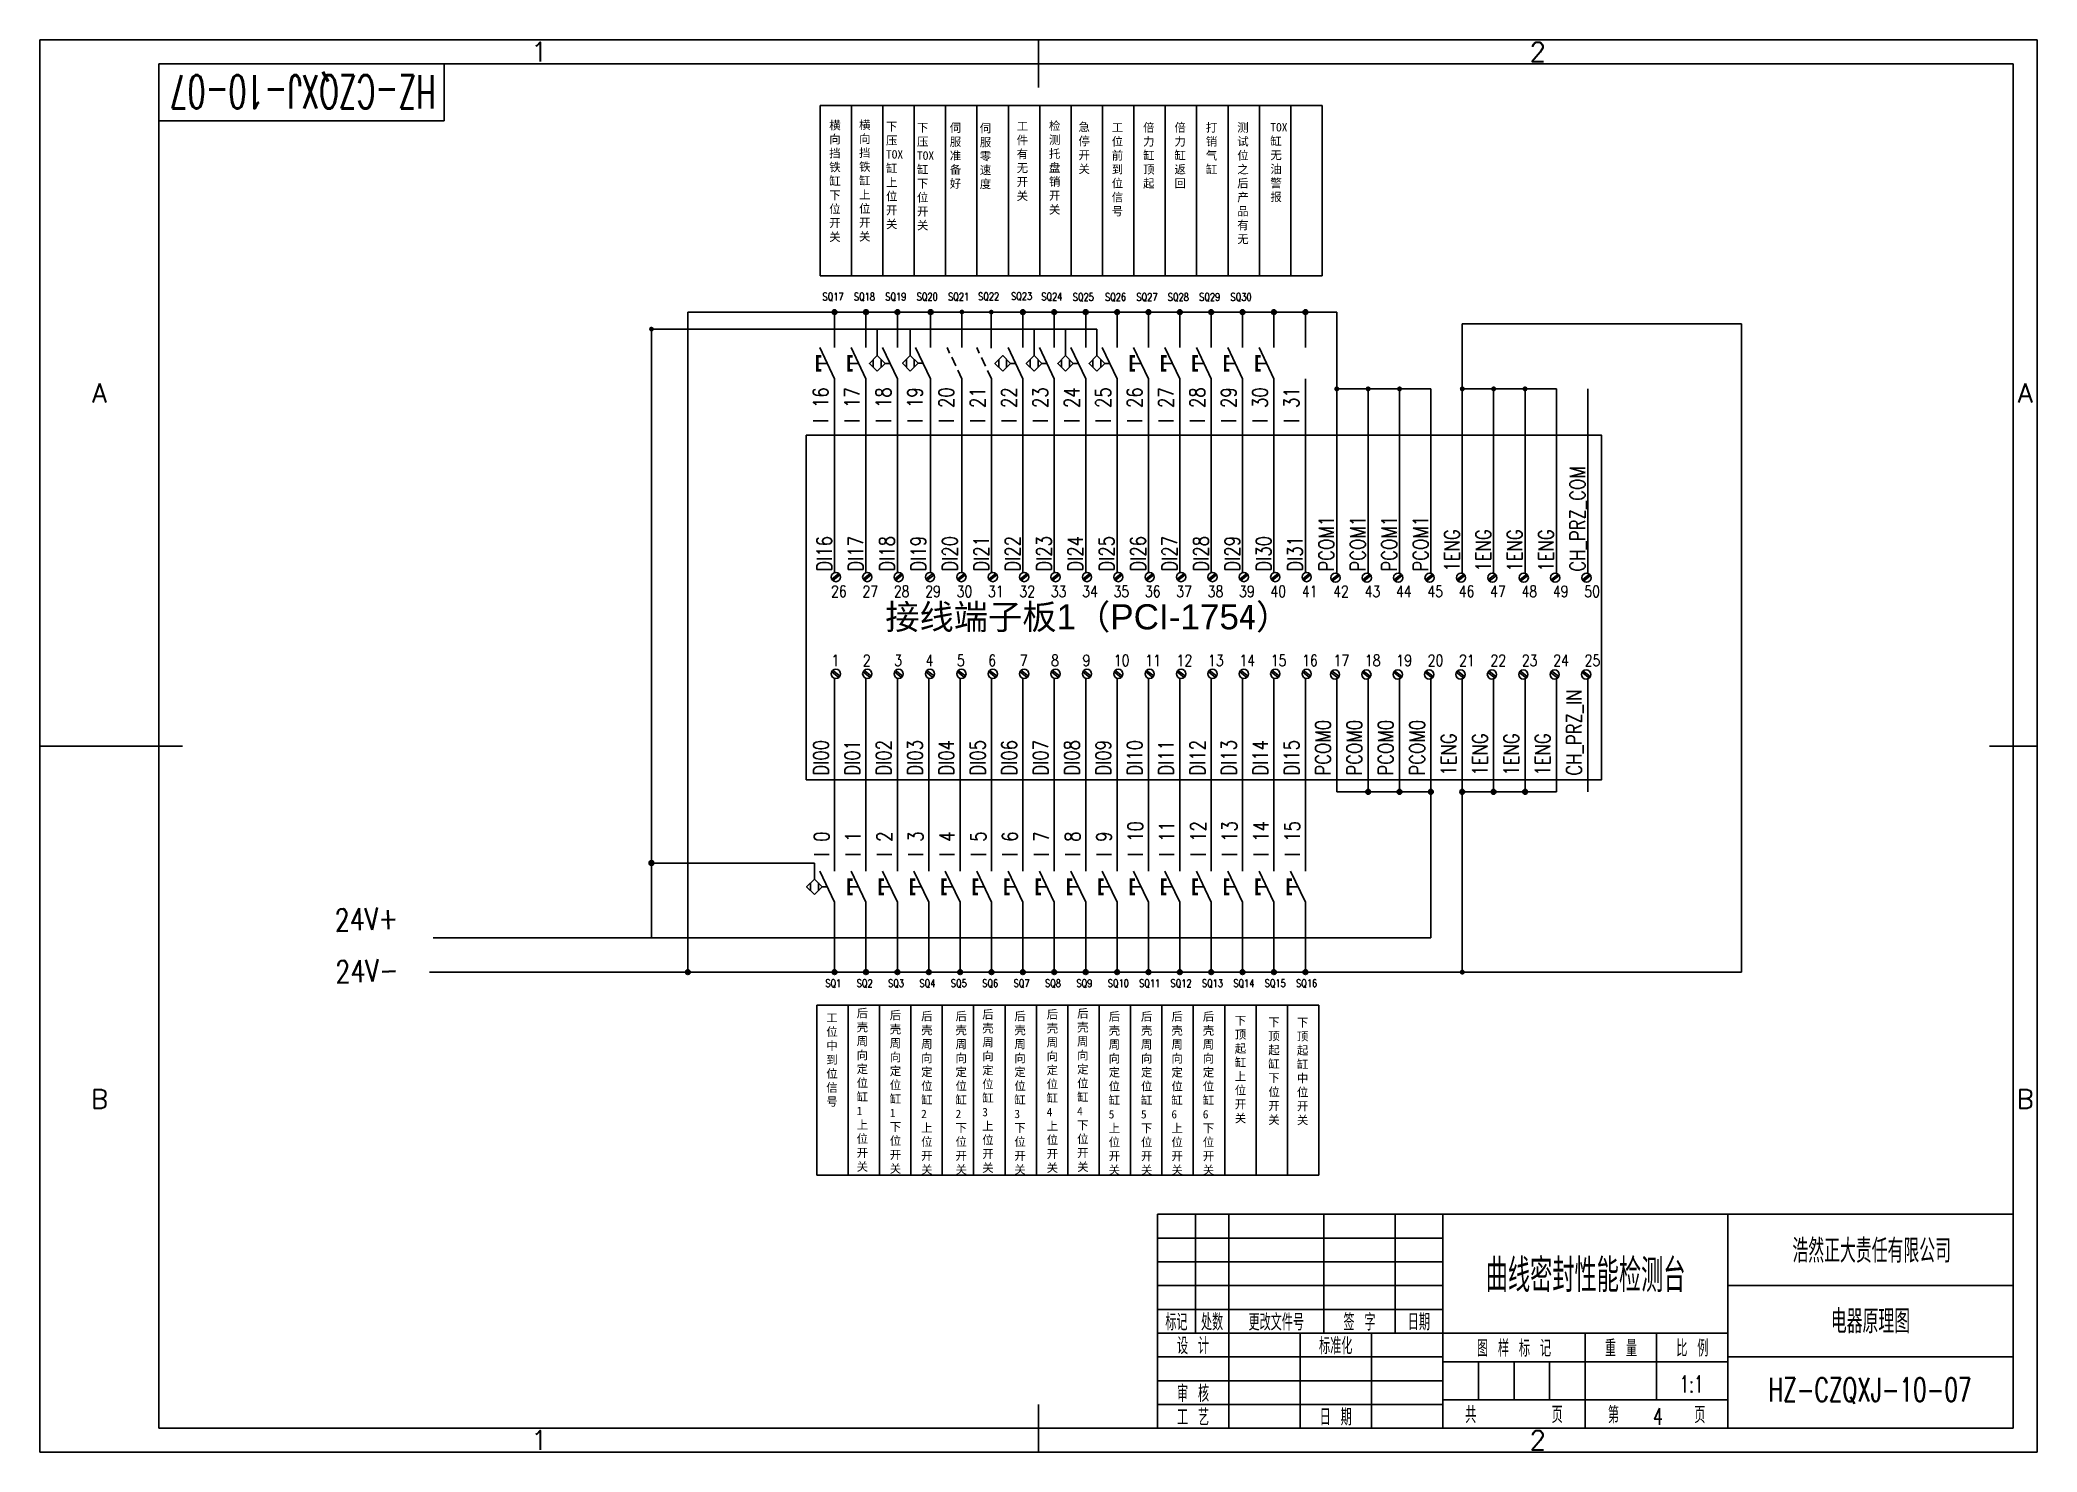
# Model space of a CAD drawing. Header units: millimetres. Extents: x -25 to 395, y -5 to 292.
import ezdxf
from ezdxf.enums import TextEntityAlignment as Align

# ---------------------------------------------------------------- set-up
doc = ezdxf.new("R2010")
doc.units = ezdxf.units.MM
doc.header["$LTSCALE"] = 10
doc.linetypes.add('DASHED', pattern=[0.75, 0.5, -0.25])
for name, color, linetype in [('1', 7, 'Continuous'), ('1轮廓实线层', 7, 'Continuous'), ('2细线层', 7, 'Continuous'), ('4虚线层', 7, 'DASHED'), ('5剖面线层', 7, 'Continuous'), ('6文字层', 7, 'Continuous'), ('图框层', 7, 'Continuous')]:
    doc.layers.add(name, color=color, linetype=linetype)
doc.styles.add('PC_TEXTSTYLE', font='txt.shx', dxfattribs={"width": 0.8, "bigfont": 'hzfs.shx'})

# ---------------------------------------------------------------- blocks, each defined once
blk = doc.blocks.new('PC_TITLE_BLOCK')
at = {"layer": '1轮廓实线层'}
for p, q in [((0, 45), (-180, 45)), ((-180, 0), (-180, 45)), ((-172, 20), (-172, 45)), ((-165, 20), (-165, 45)), ((-145, 20), (-145, 45)), ((-130, 20), (-130, 45)), ((-120, 0), (-120, 45)), ((-60, 30), (0, 30)), ((-180, 20), (-60, 20)), ((-165, 0), (-165, 20)), ((-150, 0), (-150, 20)), ((-135, 0), (-135, 20)), ((-60, 15), (0, 15)), ((-180, 0), (0, 0))]:
    blk.add_line(p, q, dxfattribs=at)
at = {"layer": '1轮廓实线层', "color": 7}
for p, q in [((-60, 0), (-60, 45)), ((-180, 25), (-120, 25))]:
    blk.add_line(p, q, dxfattribs=at)
at = {"layer": '2细线层'}
for p, q in [((-180, 40), (-120, 40)), ((-180, 35), (-120, 35)), ((-180, 30), (-120, 30)), ((-90, 0), (-90, 20)), ((-75, 6), (-75, 20)), ((-180, 15), (-120, 15)), ((-120, 14), (-60, 14)), ((-112.5, 6), (-112.5, 14)), ((-105, 6), (-105, 14)), ((-97.5, 6), (-97.5, 14)), ((-180, 10), (-120, 10)), ((-180, 5), (-120, 5)), ((-120, 6), (-60, 6))]:
    blk.add_line(p, q, dxfattribs=at)
at = {"layer": '图框层'}
blk.add_line((0, 0), (0, 45), dxfattribs=at)
at = {"layer": '6文字层', "style": 'PC_TEXTSTYLE', "width": 0.667}
for s, p in [('标记', (-176, 22.5)), ('处数', (-168.5, 22.5)), (' 更改文件号 ', (-155, 22.5)), (' 签 字 ', (-137.5, 22.5)), (' 日期 ', (-125, 22.5)), (' 设 计 ', (-172.5, 17.51)), (' 标准化 ', (-142.5, 17.51)), (' 图 样 标 记 ', (-105, 17)), (' 重 量 ', (-82.5, 17)), (' 比 例 ', (-67.5, 17)), (' 审 核 ', (-172.5, 7.5)), (' 工 艺 ', (-172.5, 2.5)), (' 日 期 ', (-142.5, 2.5)), ('共       页', (-105, 3)), ('第       页', (-75, 3))]:
    blk.add_text(s, height=3.5, dxfattribs=at).set_placement(p, align=Align.MIDDLE)
at = {"layer": '6文字层', "style": 'PC_TEXTSTYLE', "flags": 8}
for tag, height, width, p, p2 in [('企业名称', 5, 2.215212, (-54.29, 34.82), (-5.27, 34.82)), ('产品名称或材料标记', 7, 0.675771, (-113.46, 28.64), (-66.42, 28.64)), ('图样名称', 5, 2.237588, (-54.79, 19.98), (-5.27, 19.98)), ('标准化', 3.5, 1.137204, (-133.83, 15.37), (-120.75, 15.37)), ('审核', 3.5, 1.738738, (-163.99, 5.37), (-150.63, 5.37)), ('重量', 3.5, 1.550325, (-88.46, 7.54), (-76.55, 7.54)), ('比例', 3.5, 1.526185, (-73.35, 7.54), (-61.93, 7.54)), ('图样代号', 5, 2.240461, (-54.79, 5.63), (-5.52, 5.63)), ('工艺', 3.5, 1.786989, (-164.21, 0.37), (-150.89, 0.37)), ('共几页', 3.5, 0.619588, (-108.07, 0.63), (-101.05, 0.63)), ('日期', 3.5, 1.717904, (-133.83, 0.37), (-120.75, 0.37))]:
    blk.add_attdef(tag, text='', height=height, dxfattribs=dict(at, width=width)).set_placement(p, p2, align=Align.FIT)
at = {"layer": '6文字层', "style": 'PC_TEXTSTYLE', "width": 3.962018, "flags": 8}
blk.add_attdef('设计', text='', height=3.5, rotation=358.4644, dxfattribs=at).set_placement((-164.23, 15.37), (-150.37, 15), align=Align.FIT)
at = {"layer": '6文字层', "color": 3, "style": 'PC_TEXTSTYLE', "width": 0.628057, "flags": 8}
blk.add_attdef('第几页', text='', height=3.5, dxfattribs=at).set_placement((-78.29, 0.75), (-71.16, 0.75), align=Align.FIT)
at = {"layer": '6文字层', "ltscale": 10, "style": 'PC_TEXTSTYLE', "flags": 1}
blk.add_attdef('图纸张数', (-58.68, -0.49), '', height=2.5, dxfattribs=at)
blk = doc.blocks.new('PC_TYDH_BLOCK')
at = {"layer": '2细线层', "linetype": 'Continuous'}
for p in [(60, 0), (0, -12)]:
    blk.add_line(p, (60, -12), dxfattribs=at)
at = {"layer": '6文字层', "style": 'PC_TEXTSTYLE', "width": 1.815486}
blk.add_attdef('图样代号', text='', height=7, rotation=180, dxfattribs=at).set_placement((58.24, -2.4), (2.35, -2.4), align=Align.FIT)

msp = doc.modelspace()

# ---------------------------------------------------------------- hatches: boundary and pattern name
at = {"layer": '5剖面线层'}
for color, points in [(7, [(142.62, 234.76, 1), (141.62, 234.76, 1)]), (7, [(149.22, 234.76, 1), (148.22, 234.76, 1)]), (7, [(155.82, 234.76, 1), (154.82, 234.76, 1)]), (7, [(162.82, 234.76, 1), (161.82, 234.76, 1)]), (7, [(169.39, 234.79, 1), (168.39, 234.79, 1)]), (7, [(175.57, 234.76, 1), (174.57, 234.76, 1)]), (7, [(181.22, 234.76, 1), (182.22, 234.76, 1)]), (7, [(187.82, 234.76, 1), (188.82, 234.76, 1)]), (7, [(194.42, 234.76, 1), (195.42, 234.76, 1)]), (7, [(201.02, 234.76, 1), (202.02, 234.76, 1)]), (7, [(207.62, 234.76, 1), (208.62, 234.76, 1)]), (7, [(214.22, 234.76, 1), (215.22, 234.76, 1)]), (7, [(220.82, 234.76, 1), (221.82, 234.76, 1)]), (7, [(227.42, 234.76, 1), (228.42, 234.76, 1)]), (7, [(234.02, 234.76, 1), (235.02, 234.76, 1)]), (7, [(240.62, 234.76, 1), (241.62, 234.76, 1)]), (7, [(103.1, 231.19, 1), (104.1, 231.19, 1)]), (256, [(247.2, 218.61, 1), (248.25, 218.61, 1)]), (256, [(253.8, 218.61, 1), (254.85, 218.61, 1)]), (256, [(260.4, 218.61, 1), (261.45, 218.61, 1)]), (256, [(273.6, 218.61, 1), (274.65, 218.61, 1)]), (256, [(280.2, 218.61, 1), (281.25, 218.61, 1)]), (256, [(286.8, 218.61, 1), (287.85, 218.61, 1)]), (7, [(254.82, 133.86, 1), (253.82, 133.86, 1)]), (7, [(261.42, 133.86, 1), (260.42, 133.86, 1)]), (7, [(268.02, 133.86, 1), (267.02, 133.86, 1)]), (7, [(274.62, 133.86, 1), (273.62, 133.86, 1)]), (7, [(281.22, 133.86, 1), (280.22, 133.86, 1)]), (7, [(287.82, 133.86, 1), (286.82, 133.86, 1)]), (7, [(103.1, 118.89, 1), (104.1, 118.89, 1)]), (7, [(111.77, 95.94, 1), (110.77, 95.94, 1)]), (7, [(142.62, 95.94, 1), (141.62, 95.94, 1)]), (7, [(149.22, 95.94, 1), (148.22, 95.94, 1)]), (7, [(155.82, 95.94, 1), (154.82, 95.94, 1)]), (7, [(162.42, 95.94, 1), (161.42, 95.94, 1)]), (7, [(169.02, 95.94, 1), (168.02, 95.94, 1)]), (7, [(175.62, 95.94, 1), (174.62, 95.94, 1)]), (7, [(182.22, 95.94, 1), (181.22, 95.94, 1)]), (7, [(188.82, 95.94, 1), (187.82, 95.94, 1)]), (7, [(195.42, 95.94, 1), (194.42, 95.94, 1)]), (7, [(202.02, 95.94, 1), (201.02, 95.94, 1)]), (7, [(208.62, 95.94, 1), (207.62, 95.94, 1)]), (7, [(215.22, 95.94, 1), (214.22, 95.94, 1)]), (7, [(221.82, 95.94, 1), (220.82, 95.94, 1)]), (7, [(228.42, 95.94, 1), (227.42, 95.94, 1)]), (7, [(235.02, 95.94, 1), (234.02, 95.94, 1)]), (7, [(241.62, 95.94, 1), (240.62, 95.94, 1)]), (256, [(273.6, 95.94, 1), (274.65, 95.94, 1)])]:
    msp.add_hatch(color=color, dxfattribs=at).paths.add_polyline_path(points)

# ---------------------------------------------------------------- linework, layer by layer
for p, q in [((197.28, 231.19), (103.6, 231.19)), ((103.6, 103.16), (103.6, 231.19)), ((111.27, 234.76), (111.27, 95.94)), ((247.72, 234.76), (111.27, 234.76)), ((142.12, 227.3), (142.12, 234.76)), ((148.72, 227.3), (148.72, 234.76)), ((151.08, 225.6), (151.08, 231.19)), ((155.32, 227.3), (155.32, 234.76)), ((158.04, 225.63), (158.04, 231.19)), ((162.29, 227.33), (162.29, 234.79)), ((168.89, 227.33), (168.89, 234.79)), ((175.07, 227.2), (175.07, 234.76)), ((181.72, 227.3), (181.72, 234.76)), ((184.08, 225.6), (184.08, 231.19)), ((188.32, 227.3), (188.32, 234.76)), ((190.68, 225.6), (190.68, 231.19)), ((194.92, 227.3), (194.92, 234.76)), ((197.28, 225.6), (197.28, 231.19)), ((201.52, 227.3), (201.52, 234.76)), ((208.12, 227.3), (208.12, 234.76)), ((214.72, 227.3), (214.72, 234.76)), ((221.32, 227.3), (221.32, 234.76)), ((227.92, 227.3), (227.92, 234.76)), ((234.52, 227.3), (234.52, 234.76)), ((241.12, 227.3), (241.12, 234.76)), ((247.72, 234.76), (247.72, 179.96)), ((142.12, 220.7), (139, 227.29)), ((148.72, 220.7), (145.6, 227.29)), ((155.32, 220.7), (152.2, 227.29)), ((162.29, 220.73), (159.16, 227.32)), ((181.72, 220.7), (178.6, 227.29)), ((188.32, 220.7), (185.2, 227.29)), ((194.92, 220.7), (191.8, 227.29)), ((201.52, 220.7), (198.4, 227.29)), ((208.12, 220.7), (205, 227.29)), ((214.72, 220.7), (211.6, 227.29)), ((221.32, 220.7), (218.2, 227.29)), ((227.92, 220.7), (224.8, 227.29)), ((234.52, 220.7), (231.4, 227.29)), ((138.46, 223.97), (140.57, 223.97)), ((145.06, 223.97), (147.17, 223.97)), ((152.72, 223.97), (153.77, 223.97)), ((159.68, 224), (160.74, 224)), ((179.12, 223.97), (180.17, 223.97)), ((185.72, 223.97), (186.77, 223.97)), ((192.32, 223.97), (193.37, 223.97)), ((198.92, 223.97), (199.97, 223.97)), ((204.46, 223.97), (206.57, 223.97)), ((211.06, 223.97), (213.17, 223.97)), ((217.66, 223.97), (219.77, 223.97)), ((224.26, 223.97), (226.37, 223.97)), ((230.86, 223.97), (232.97, 223.97)), ((142.12, 220.7), (142.12, 179.96)), ((148.72, 220.7), (148.72, 179.96)), ((155.32, 220.7), (155.32, 179.96)), ((162.29, 220.73), (162.29, 179.99)), ((168.89, 220.73), (168.89, 179.99)), ((175.12, 220.7), (175.12, 179.96)), ((181.72, 220.7), (181.72, 179.96)), ((188.32, 220.7), (188.32, 179.96)), ((194.92, 220.7), (194.92, 179.96)), ((201.52, 220.7), (201.52, 179.96)), ((208.12, 220.7), (208.12, 179.96)), ((214.72, 220.7), (214.72, 179.96)), ((221.32, 220.7), (221.32, 179.96)), ((227.92, 220.7), (227.92, 179.96)), ((234.52, 220.7), (234.52, 179.96)), ((241.12, 220.7), (241.12, 179.96)), ((247.72, 218.61), (267.52, 218.61)), ((254.32, 218.61), (254.32, 179.96)), ((260.92, 218.61), (260.92, 179.96)), ((267.52, 218.61), (267.52, 179.96)), ((274.12, 218.61), (274.12, 179.96)), ((274.12, 218.61), (293.92, 218.61)), ((280.72, 218.61), (280.72, 179.96)), ((287.32, 218.61), (287.32, 179.96)), ((293.92, 218.61), (293.92, 179.96)), ((300.52, 218.61), (300.52, 179.96)), ((141.54, 178.59), (143.01, 179.76)), ((141.73, 178.3), (143.23, 179.47)), ((148.14, 178.59), (149.61, 179.76)), ((148.33, 178.3), (149.83, 179.47)), ((154.74, 178.59), (156.21, 179.76)), ((154.93, 178.3), (156.43, 179.47)), ((161.34, 178.59), (162.81, 179.76)), ((161.53, 178.3), (163.03, 179.47)), ((167.94, 178.59), (169.41, 179.76)), ((168.13, 178.3), (169.63, 179.47)), ((174.54, 178.59), (176.01, 179.76)), ((174.73, 178.3), (176.23, 179.47)), ((181.14, 178.59), (182.61, 179.76)), ((181.33, 178.3), (182.83, 179.47)), ((187.74, 178.59), (189.21, 179.76)), ((187.93, 178.3), (189.43, 179.47)), ((194.34, 178.59), (195.81, 179.76)), ((194.53, 178.3), (196.03, 179.47)), ((200.94, 178.59), (202.41, 179.76)), ((201.13, 178.3), (202.63, 179.47)), ((207.54, 178.59), (209.01, 179.76)), ((207.73, 178.3), (209.23, 179.47)), ((214.14, 178.59), (215.61, 179.76)), ((214.33, 178.3), (215.83, 179.47)), ((220.74, 178.59), (222.21, 179.76)), ((220.93, 178.3), (222.43, 179.47)), ((227.34, 178.59), (228.81, 179.76)), ((227.53, 178.3), (229.03, 179.47)), ((233.94, 178.59), (235.41, 179.76)), ((234.13, 178.3), (235.63, 179.47)), ((240.54, 178.59), (242.01, 179.76)), ((240.73, 178.3), (242.23, 179.47)), ((246.6, 178.46), (248.07, 179.63)), ((246.79, 178.17), (248.29, 179.34)), ((253.2, 178.46), (254.67, 179.63)), ((253.39, 178.17), (254.89, 179.34)), ((259.8, 178.46), (261.27, 179.63)), ((259.99, 178.17), (261.49, 179.34)), ((266.4, 178.46), (267.87, 179.63)), ((266.59, 178.17), (268.09, 179.34)), ((273, 178.46), (274.47, 179.63)), ((273.19, 178.17), (274.69, 179.34)), ((279.6, 178.46), (281.07, 179.63)), ((279.79, 178.17), (281.29, 179.34)), ((286.2, 178.46), (287.67, 179.63)), ((286.39, 178.17), (287.89, 179.34)), ((292.8, 178.46), (294.27, 179.63)), ((292.99, 178.17), (294.49, 179.34)), ((299.4, 178.46), (300.87, 179.63)), ((299.59, 178.17), (301.09, 179.34)), ((141.54, 159.12), (143.01, 157.94)), ((141.73, 159.41), (143.23, 158.24)), ((142.12, 133.54), (142.12, 157.74)), ((148.14, 159.12), (149.61, 157.94)), ((148.33, 159.41), (149.83, 158.24)), ((148.72, 133.86), (148.72, 157.74)), ((154.74, 159.12), (156.21, 157.94)), ((154.93, 159.41), (156.43, 158.24)), ((155.32, 133.86), (155.32, 157.74)), ((161.34, 159.12), (162.81, 157.94)), ((161.53, 159.41), (163.03, 158.24)), ((161.92, 133.86), (161.92, 157.74)), ((167.94, 159.12), (169.41, 157.94)), ((168.13, 159.41), (169.63, 158.24)), ((168.52, 133.86), (168.52, 157.74)), ((174.54, 159.12), (176.01, 157.94)), ((174.73, 159.41), (176.23, 158.24)), ((175.12, 133.86), (175.12, 157.74)), ((181.14, 159.12), (182.61, 157.94)), ((181.33, 159.41), (182.83, 158.24)), ((181.72, 133.86), (181.72, 157.74)), ((187.74, 159.12), (189.21, 157.94)), ((187.93, 159.41), (189.43, 158.24)), ((188.32, 133.86), (188.32, 157.74)), ((194.34, 159.12), (195.81, 157.94)), ((194.53, 159.41), (196.03, 158.24)), ((194.92, 133.86), (194.92, 157.74)), ((200.94, 159.12), (202.41, 157.94)), ((201.13, 159.41), (202.63, 158.24)), ((201.52, 133.86), (201.52, 157.74)), ((207.54, 159.12), (209.01, 157.94)), ((207.73, 159.41), (209.23, 158.24)), ((208.12, 133.86), (208.12, 157.74)), ((214.14, 159.12), (215.61, 157.94)), ((214.33, 159.41), (215.83, 158.24)), ((214.72, 133.86), (214.72, 157.74)), ((220.74, 159.12), (222.21, 157.94)), ((220.93, 159.41), (222.43, 158.24)), ((221.32, 133.86), (221.32, 157.74)), ((227.34, 159.12), (228.81, 157.94)), ((227.53, 159.41), (229.03, 158.24)), ((227.92, 133.86), (227.92, 157.74)), ((233.94, 159.12), (235.41, 157.94)), ((234.13, 159.41), (235.63, 158.24)), ((234.52, 133.86), (234.52, 157.74)), ((240.54, 159.12), (242.01, 157.94)), ((240.73, 159.41), (242.23, 158.24)), ((241.12, 133.86), (241.12, 157.74)), ((246.51, 158.98), (247.98, 157.81)), ((246.69, 159.28), (248.2, 158.1)), ((247.72, 133.86), (247.72, 157.74)), ((253.11, 158.98), (254.58, 157.81)), ((253.29, 159.28), (254.8, 158.1)), ((254.32, 133.86), (254.32, 157.74)), ((259.71, 158.98), (261.18, 157.81)), ((259.89, 159.28), (261.4, 158.1)), ((260.92, 133.86), (260.92, 157.74)), ((266.31, 158.98), (267.78, 157.81)), ((266.49, 159.28), (268, 158.1)), ((267.52, 103.16), (267.52, 157.74)), ((272.91, 158.98), (274.38, 157.81)), ((273.09, 159.28), (274.6, 158.1)), ((274.12, 95.94), (274.12, 157.74)), ((279.51, 158.98), (280.98, 157.81)), ((279.69, 159.28), (281.2, 158.1)), ((280.72, 133.86), (280.72, 157.74)), ((286.11, 158.98), (287.58, 157.81)), ((286.29, 159.28), (287.8, 158.1)), ((287.32, 133.86), (287.32, 157.74)), ((292.71, 158.98), (294.18, 157.81)), ((292.89, 159.28), (294.4, 158.1)), ((293.92, 133.86), (293.92, 157.74)), ((299.31, 158.98), (300.78, 157.81)), ((299.49, 159.28), (301, 158.1)), ((300.52, 133.86), (300.52, 157.74)), ((142.12, 133.54), (142.12, 117.18)), ((148.72, 133.86), (148.72, 117.18)), ((155.32, 133.86), (155.32, 117.18)), ((161.92, 133.86), (161.92, 117.18)), ((168.52, 133.86), (168.52, 117.18)), ((175.12, 133.86), (175.12, 117.18)), ((181.72, 133.86), (181.72, 117.18)), ((188.32, 133.86), (188.32, 117.18)), ((194.92, 133.86), (194.92, 117.18)), ((201.52, 133.86), (201.52, 117.18)), ((208.12, 133.86), (208.12, 117.18)), ((214.72, 133.86), (214.72, 117.18)), ((221.32, 133.86), (221.32, 117.18)), ((227.92, 133.86), (227.92, 117.18)), ((234.52, 133.86), (234.52, 117.18)), ((241.12, 133.86), (241.12, 117.18)), ((247.72, 133.86), (267.52, 133.86)), ((293.92, 133.86), (274.12, 133.86)), ((137.88, 118.89), (103.6, 118.89)), ((142.12, 110.62), (139, 117.2)), ((139.52, 113.88), (140.57, 113.88)), ((145.06, 113.88), (147.17, 113.88)), ((148.72, 110.62), (145.6, 117.2)), ((151.66, 113.88), (153.77, 113.88)), ((155.32, 110.62), (152.2, 117.2)), ((158.26, 113.88), (160.37, 113.88)), ((161.92, 110.62), (158.8, 117.2)), ((164.86, 113.88), (166.97, 113.88)), ((168.52, 110.62), (165.4, 117.2)), ((171.46, 113.88), (173.57, 113.88)), ((175.12, 110.62), (172, 117.2)), ((178.06, 113.88), (180.17, 113.88)), ((181.72, 110.62), (178.6, 117.2)), ((184.66, 113.88), (186.77, 113.88)), ((188.32, 110.62), (185.2, 117.2)), ((191.26, 113.88), (193.37, 113.88)), ((194.92, 110.62), (191.8, 117.2)), ((197.86, 113.88), (199.97, 113.88)), ((201.52, 110.62), (198.4, 117.2)), ((204.46, 113.88), (206.57, 113.88)), ((208.12, 110.62), (205, 117.2)), ((211.06, 113.88), (213.17, 113.88)), ((214.72, 110.62), (211.6, 117.2)), ((217.66, 113.88), (219.77, 113.88)), ((221.32, 110.62), (218.2, 117.2)), ((224.26, 113.88), (226.37, 113.88)), ((227.92, 110.62), (224.8, 117.2)), ((230.86, 113.88), (232.97, 113.88)), ((234.52, 110.62), (231.4, 117.2)), ((237.46, 113.88), (239.57, 113.88)), ((241.12, 110.62), (238, 117.2)), ((142.12, 110.62), (142.12, 96.44)), ((148.72, 110.62), (148.72, 95.94)), ((155.32, 110.62), (155.32, 95.94)), ((161.92, 110.62), (161.92, 95.94)), ((168.52, 110.62), (168.52, 95.94)), ((175.12, 110.62), (175.12, 95.94)), ((181.72, 110.62), (181.72, 95.94)), ((188.32, 110.62), (188.32, 95.94)), ((194.92, 110.62), (194.92, 95.94)), ((201.52, 110.62), (201.52, 95.94)), ((208.12, 110.62), (208.12, 95.94)), ((214.72, 110.62), (214.72, 95.94)), ((221.32, 110.62), (221.32, 95.94)), ((227.92, 110.62), (227.92, 95.94)), ((234.52, 110.62), (234.52, 95.94)), ((241.12, 110.62), (241.12, 95.94)), ((57.73, 103.16), (142.62, 103.16)), ((142.62, 103.16), (267.52, 103.16)), ((56.96, 95.94), (141.62, 95.94)), ((142.62, 95.94), (274.12, 95.94))]:
    msp.add_line(p, q)
msp.add_lwpolyline([(136.17, 208.84), (303.42, 208.84), (303.42, 136.39), (136.17, 136.39)], close=True)
at = {"const_width": 0.55}
for points in [[(145.92, 115.36), (145.06, 115.36), (145.06, 112.4), (145.91, 112.4)], [(152.52, 115.36), (151.66, 115.36), (151.66, 112.4), (152.51, 112.4)], [(159.12, 115.36), (158.26, 115.36), (158.26, 112.4), (159.11, 112.4)], [(165.72, 115.36), (164.86, 115.36), (164.86, 112.4), (165.71, 112.4)], [(172.32, 115.36), (171.46, 115.36), (171.46, 112.4), (172.31, 112.4)], [(178.92, 115.36), (178.06, 115.36), (178.06, 112.4), (178.91, 112.4)], [(185.52, 115.36), (184.66, 115.36), (184.66, 112.4), (185.51, 112.4)], [(192.12, 115.36), (191.26, 115.36), (191.26, 112.4), (192.11, 112.4)], [(198.72, 115.36), (197.86, 115.36), (197.86, 112.4), (198.71, 112.4)], [(205.32, 115.36), (204.46, 115.36), (204.46, 112.4), (205.31, 112.4)], [(211.92, 115.36), (211.06, 115.36), (211.06, 112.4), (211.91, 112.4)], [(218.52, 115.36), (217.66, 115.36), (217.66, 112.4), (218.51, 112.4)], [(225.12, 115.36), (224.26, 115.36), (224.26, 112.4), (225.11, 112.4)], [(231.72, 115.36), (230.86, 115.36), (230.86, 112.4), (231.71, 112.4)], [(238.32, 115.36), (237.46, 115.36), (237.46, 112.4), (238.31, 112.4)]]:
    msp.add_lwpolyline(points, dxfattribs=at)
for centre in [(142.39, 179.03), (148.99, 179.03), (155.59, 179.03), (162.19, 179.03), (168.79, 179.03), (175.39, 179.03), (181.99, 179.03), (188.59, 179.03), (195.19, 179.03), (201.79, 179.03), (208.39, 179.03), (214.99, 179.03), (221.59, 179.03), (228.19, 179.03), (234.79, 179.03), (241.39, 179.03), (247.45, 178.9), (254.05, 178.9), (260.65, 178.9), (267.25, 178.9), (273.85, 178.9), (280.45, 178.9), (287.05, 178.9), (293.65, 178.9), (300.25, 178.9), (142.39, 158.68), (148.99, 158.68), (155.59, 158.68), (162.19, 158.68), (168.79, 158.68), (175.39, 158.68), (181.99, 158.68), (188.59, 158.68), (195.19, 158.68), (201.79, 158.68), (208.39, 158.68), (214.99, 158.68), (221.59, 158.68), (228.19, 158.68), (234.79, 158.68), (241.39, 158.68), (247.36, 158.54), (253.96, 158.54), (260.56, 158.54), (267.16, 158.54), (273.76, 158.54), (280.36, 158.54), (286.96, 158.54), (293.56, 158.54), (300.16, 158.54)]:
    msp.add_circle(centre, 0.969)
at = {"layer": '1'}
for p, q in [((139.06, 278.18), (244.66, 278.19)), ((139.06, 278.18), (145.66, 278.18)), ((139.08, 256.18), (139.06, 278.18)), ((145.66, 278.18), (145.66, 256.18)), ((145.66, 278.18), (152.26, 278.18)), ((152.26, 278.18), (152.26, 256.18)), ((152.26, 278.18), (158.86, 278.18)), ((158.86, 278.18), (158.86, 256.18)), ((165.46, 256.18), (165.46, 278.18)), ((165.46, 278.18), (172.06, 278.18)), ((172.06, 278.18), (172.06, 256.18)), ((178.66, 278.18), (185.26, 278.18)), ((178.66, 256.18), (178.66, 278.18)), ((185.26, 256.18), (185.26, 278.18)), ((185.26, 278.18), (191.86, 278.18)), ((191.86, 278.18), (191.86, 256.18)), ((198.46, 256.18), (198.46, 278.18)), ((198.46, 278.18), (205.06, 278.18)), ((205.06, 278.18), (211.66, 278.18)), ((205.06, 278.18), (205.06, 256.18)), ((211.66, 278.18), (211.66, 256.18)), ((218.26, 256.18), (218.26, 278.18)), ((224.86, 278.18), (231.46, 278.18)), ((224.86, 256.18), (224.86, 278.18)), ((231.46, 278.18), (231.46, 256.18)), ((238.06, 278.18), (231.46, 278.18)), ((238.06, 278.18), (238.08, 256.18)), ((244.66, 278.18), (244.68, 256.18)), ((139.08, 256.18), (139.08, 242.42)), ((145.68, 242.42), (145.66, 256.18)), ((152.26, 256.18), (152.26, 242.42)), ((158.86, 242.42), (158.86, 256.18)), ((165.46, 256.18), (165.46, 242.42)), ((172.06, 242.42), (172.06, 256.18)), ((178.66, 256.18), (178.66, 242.42)), ((185.26, 242.42), (185.26, 256.18)), ((191.86, 256.18), (191.86, 242.42)), ((198.46, 242.42), (198.46, 256.18)), ((205.06, 256.18), (205.06, 242.42)), ((211.66, 242.42), (211.66, 256.18)), ((218.26, 256.18), (218.26, 242.42)), ((224.86, 242.42), (224.86, 256.18)), ((231.46, 256.18), (231.46, 242.42)), ((238.06, 242.42), (238.08, 256.18)), ((244.66, 242.42), (244.68, 256.18)), ((139.08, 242.42), (145.68, 242.42)), ((244.66, 242.42), (139.27, 242.42)), ((152.26, 242.42), (158.86, 242.42)), ((165.46, 242.42), (172.06, 242.42)), ((178.66, 242.42), (185.26, 242.42)), ((191.86, 242.42), (198.46, 242.42)), ((205.06, 242.42), (211.66, 242.42)), ((218.26, 242.42), (224.86, 242.42)), ((231.46, 242.42), (238.06, 242.42)), ((138.36, 88.98), (243.96, 88.99)), ((138.38, 66.98), (138.36, 88.98)), ((144.96, 88.98), (144.96, 66.98)), ((151.56, 88.98), (151.56, 66.98)), ((158.16, 88.98), (158.16, 66.98)), ((164.76, 53.21), (164.76, 88.98)), ((171.36, 88.98), (171.36, 53.21)), ((177.96, 53.21), (177.96, 88.98)), ((184.56, 53.21), (184.56, 88.98)), ((191.16, 88.98), (191.16, 53.21)), ((197.76, 53.21), (197.76, 88.98)), ((204.36, 88.98), (204.36, 53.21)), ((210.96, 88.98), (210.96, 53.21)), ((217.56, 53.21), (217.56, 88.98)), ((224.16, 53.21), (224.16, 88.98)), ((230.76, 88.98), (230.76, 53.21)), ((237.36, 88.98), (237.38, 66.98)), ((243.96, 88.98), (243.98, 66.98)), ((138.38, 66.98), (138.38, 53.22)), ((144.98, 53.22), (144.96, 66.98)), ((151.56, 66.98), (151.56, 53.22)), ((158.16, 53.22), (158.16, 66.98)), ((237.36, 53.22), (237.38, 66.98)), ((243.96, 53.22), (243.98, 66.98)), ((138.38, 53.22), (144.98, 53.22)), ((243.96, 53.21), (138.57, 53.22)), ((151.56, 53.22), (158.16, 53.22))]:
    msp.add_line(p, q, dxfattribs=at)
at = {"layer": '1轮廓实线层'}
for p, q in [((185, 292), (185, 282)), ((0, 0), (0, 287)), ((390, 287), (0, 287)), ((390, 287), (390, 0)), ((332.87, 232.28), (274.12, 232.28)), ((274.12, 218.61), (274.12, 232.28)), ((332.87, 95.94), (332.87, 232.28)), ((150.26, 224.79), (150.26, 223.15)), ((151.9, 224.79), (151.9, 223.15)), ((157.23, 224.81), (157.23, 223.18)), ((158.86, 224.81), (158.86, 223.18)), ((176.66, 224.79), (176.66, 223.15)), ((178.3, 224.79), (178.3, 223.15)), ((183.26, 224.79), (183.26, 223.15)), ((184.9, 224.79), (184.9, 223.15)), ((189.86, 224.79), (189.86, 223.15)), ((191.5, 224.79), (191.5, 223.15)), ((196.46, 224.79), (196.46, 223.15)), ((198.1, 224.79), (198.1, 223.15)), ((-25, 143.5), (5, 143.5)), ((395, 143.5), (385, 143.5)), ((137.06, 114.7), (137.06, 113.06)), ((138.7, 114.7), (138.7, 113.06)), ((274.12, 95.94), (332.87, 95.94)), ((185, -5), (185, 5)), ((0, 0), (390, 0))]:
    msp.add_line(p, q, dxfattribs=at)
at = {"layer": '1轮廓实线层', "const_width": 0.55}
for points in [[(139.32, 225.45), (138.46, 225.45), (138.46, 222.49), (139.31, 222.49)], [(145.92, 225.45), (145.06, 225.45), (145.06, 222.49), (145.91, 222.49)], [(205.32, 225.45), (204.46, 225.45), (204.46, 222.49), (205.31, 222.49)], [(211.92, 225.45), (211.06, 225.45), (211.06, 222.49), (211.91, 222.49)], [(218.52, 225.45), (217.66, 225.45), (217.66, 222.49), (218.51, 222.49)], [(225.12, 225.45), (224.26, 225.45), (224.26, 222.49), (225.11, 222.49)], [(231.72, 225.45), (230.86, 225.45), (230.86, 222.49), (231.71, 222.49)]]:
    msp.add_lwpolyline(points, dxfattribs=at)
at = {"layer": '1轮廓实线层'}
for points in [[(151.08, 222.33), (152.72, 223.97), (151.08, 225.6), (149.44, 223.97)], [(158.04, 222.36), (159.68, 224), (158.04, 225.63), (156.41, 224)], [(177.48, 222.33), (179.12, 223.97), (177.48, 225.6), (175.84, 223.97)], [(184.08, 222.33), (185.72, 223.97), (184.08, 225.6), (182.44, 223.97)], [(190.68, 222.33), (192.32, 223.97), (190.68, 225.6), (189.04, 223.97)], [(197.28, 222.33), (198.92, 223.97), (197.28, 225.6), (195.64, 223.97)], [(137.88, 112.24), (139.52, 113.88), (137.88, 115.52), (136.24, 113.88)]]:
    msp.add_lwpolyline(points, close=True, dxfattribs=at)
for centre in [(142.12, 234.76), (148.72, 234.76), (155.32, 234.76), (162.32, 234.76), (181.72, 234.76), (188.32, 234.76), (188.32, 234.76), (194.92, 234.76), (201.52, 234.76), (208.12, 234.76), (214.72, 234.76), (221.32, 234.76), (227.92, 234.76), (234.52, 234.76), (241.12, 234.76), (254.32, 133.86), (260.92, 133.86), (267.52, 133.86), (274.12, 133.86), (280.72, 133.86), (287.32, 133.86), (103.6, 118.89), (111.27, 95.94), (142.12, 95.94), (148.72, 95.94), (155.32, 95.94), (161.92, 95.94), (168.52, 95.94), (175.12, 95.94), (181.72, 95.94), (188.32, 95.94), (194.92, 95.94), (201.52, 95.94), (208.12, 95.94), (214.72, 95.94), (221.32, 95.94), (227.92, 95.94), (234.52, 95.94), (241.12, 95.94)]:
    msp.add_circle(centre, 0.5, dxfattribs=at)
at = {"layer": '2细线层'}
for p, q in [((-25, -5), (-25, 292)), ((395, 292), (-25, 292)), ((-25, 292), (-25, 287)), ((185, 292), (185, 287)), ((395, 292), (395, -5)), ((-25, 143.5), (0, 143.5)), ((395, 143.5), (390, 143.5)), ((-25, -5), (-25, 0)), ((185, -5), (185, 0)), ((-25, -5), (395, -5)), ((-25, -5), (0, -5)), ((395, -5), (390, -5))]:
    msp.add_line(p, q, dxfattribs=at)
at = {"layer": '4虚线层', "linetype": 'DASHED', "ltscale": 0.4}
for p, q in [((168.89, 220.73), (165.76, 227.32)), ((175.12, 220.7), (172, 227.29))]:
    msp.add_line(p, q, dxfattribs=at)
at = {"layer": '4虚线层', "linetype": 'DASHED'}
msp.add_line((137.88, 115.52), (137.88, 118.89), dxfattribs=at)

# ---------------------------------------------------------------- block references
at = {"layer": '图框层'}
ref = msp.add_blockref('PC_TYDH_BLOCK', (0, 287), dxfattribs=at)
ref.add_attrib('图样代号', 'HZ-CZQXJ-10-07', dxfattribs={"layer": '6文字层', "height": 7, "rotation": 180, "style": 'PC_TEXTSTYLE', "width": 0.614214}).set_placement((58.24, 284.6), (2.35, 284.6), align=Align.FIT)
ref = msp.add_blockref('PC_TITLE_BLOCK', (390, 0), dxfattribs=at)
ref.add_attrib('产品名称或材料标记', '曲线密封性能检测台', dxfattribs={"layer": '6文字层', "height": 7, "style": 'PC_TEXTSTYLE', "width": 0.667}).set_placement((300.06, 28.64), align=Align.CENTER)
ref.add_attrib('图样名称', '电器原理图', dxfattribs={"layer": '6文字层', "height": 5, "style": 'PC_TEXTSTYLE', "width": 0.667}).set_placement((359.97, 19.98), align=Align.CENTER)
ref.add_attrib('企业名称', '浩然正大责任有限公司', dxfattribs={"layer": '6文字层', "height": 5, "style": 'PC_TEXTSTYLE', "width": 0.667}).set_placement((360.22, 34.82), align=Align.CENTER)
ref.add_attrib('图样代号', 'HZ-CZQXJ-10-07', dxfattribs={"layer": '6文字层', "height": 5, "style": 'PC_TEXTSTYLE', "width": 0.667}).set_placement((359.85, 5.63), align=Align.CENTER)
ref.add_attrib('比例', '1:1', dxfattribs={"layer": '6文字层', "height": 3.5, "style": 'PC_TEXTSTYLE', "width": 0.667}).set_placement((322.36, 7.54), align=Align.CENTER)
ref.add_attrib('第几页', '4', dxfattribs={"layer": '6文字层', "color": 3, "height": 3.5, "style": 'PC_TEXTSTYLE', "width": 0.667}).set_placement((315.28, 0.75), align=Align.CENTER)

# ---------------------------------------------------------------- texts
at = {"style": 'PC_TEXTSTYLE', "width": 0.8}
for s, p in [('24V+', (37.07, 104.53)), ('24V-', (37.2, 93.65))]:
    msp.add_text(s, height=4.629, rotation=2.2888, dxfattribs=at).set_placement(p)
at = {"insert": (152.78, 173.31), "char_height": 5.28, "width": 86.064, "attachment_point": 1}
msp.add_mtext('{\\fSimSun|b0|i0|c134|p54;接线端子板\\fArial|b0|i0|c0|p32;1\\fSimSun|b0|i0|c134|p54;（\\fArial|b0|i0|c0|p32;PCI-175\\fSimSun|b0|i0|c134|p54;4）}', dxfattribs=at)
at = {"layer": '1', "char_height": 1.76, "width": 0.6062, "attachment_point": 1}
for s, insert in [('{\\fSimSun|b0|i0|c134|p54;横向挡铁缸下位开关}', (140.99, 274.92)), ('{\\fSimSun|b0|i0|c134|p54;横向挡铁缸上位开关}', (147.26, 275)), ('{\\fSimSun|b0|i0|c134|p54;下压}TOX{\\fSimSun|b0|i0|c134|p54;缸上位开关}', (152.93, 274.67)), ('{\\fSimSun|b0|i0|c134|p54;下压}TOX{\\fSimSun|b0|i0|c134|p54;缸下位开关}', (159.45, 274.42)), ('{\\fSimSun|b0|i0|c134|p54;伺服准备好}', (166.34, 274.4)), ('{\\fSimSun|b0|i0|c134|p6;伺服零速度}', (172.65, 274.31)), ('{\\fSimSun|b0|i0|c134|p54;工件有无开关}', (180.41, 274.74)), ('{\\fSimSun|b0|i0|c134|p54;检测托盘销开关}', (187.2, 274.8)), ('{\\fSimSun|b0|i0|c134|p54;急停开关}', (193.41, 274.53)), ('{\\fSimSun|b0|i0|c134|p6;工位前到位信号}', (200.4, 274.45)), ('{\\fSimSun|b0|i0|c134|p6;倍力缸顶起}', (207, 274.45)), ('{\\fSimSun|b0|i0|c134|p6;倍力缸返回}', (213.6, 274.45)), ('{\\fSimSun|b0|i0|c134|p6;打销气缸}', (220.2, 274.45)), ('{\\fSimSun|b0|i0|c134|p6;测试位之后产品有无}', (226.8, 274.45)), ('{\\fSimSun|b0|i0|c134|p6;TOX缸无油警报}', (233.76, 274.51)), ('{\\fSimSun|b0|i0|c134|p54;后壳周向定位缸1上位开关}', (146.76, 88.17)), ('{\\fSimSun|b0|i0|c134|p54;后壳周向定位缸4下位开关}', (193.12, 88.12)), ('{\\fSimSun|b0|i0|c134|p6;工位中到位信号}', (140.37, 87.2)), ('{\\fSimSun|b0|i0|c134|p54;后壳周向定位缸1下位开关}', (153.72, 87.74)), ('{\\fSimSun|b0|i0|c134|p54;后壳周向定位缸2上位开关}', (160.32, 87.54)), ('{\\fSimSun|b0|i0|c134|p54;后壳周向定位缸2下位开关}', (167.55, 87.54)), ('{\\fSimSun|b0|i0|c134|p54;后壳周向定位缸3上位开关}', (173.17, 87.93)), ('{\\fSimSun|b0|i0|c134|p54;后壳周向定位缸3下位开关}', (179.92, 87.54)), ('{\\fSimSun|b0|i0|c134|p54;后壳周向定位缸4上位开关}', (186.72, 87.93)), ('{\\fSimSun|b0|i0|c134|p54;后壳周向定位缸5上位开关}', (199.76, 87.47)), ('{\\fSimSun|b0|i0|c134|p54;后壳周向定位缸5下位开关}', (206.55, 87.47)), ('{\\fSimSun|b0|i0|c134|p54;后壳周向定位缸6上位开关}', (212.95, 87.47)), ('{\\fSimSun|b0|i0|c134|p54;后壳周向定位缸6下位开关}', (219.55, 87.47)), ('{\\fSimSun|b0|i0|c134|p54;下顶起缸上位开关}', (226.28, 86.62)), ('{\\fSimSun|b0|i0|c134|p54;下顶起缸下位开关}', (233.33, 86.29)), ('{\\fSimSun|b0|i0|c134|p54;下顶起缸中位开关}', (239.35, 86.23))]:
    msp.add_mtext(s, dxfattribs=dict(at, insert=insert))
at = {"layer": '6文字层', "style": 'PC_TEXTSTYLE'}
for s, p in [('1', (80, 289.5)), ('2', (290, 289.5)), ('A', (-12.5, 217.75)), ('A', (392.5, 217.75)), ('B', (-12.5, 69.25)), ('B', (392.5, 69.25)), ('1', (80, -2.5)), ('2', (290, -2.5))]:
    msp.add_text(s, height=4, dxfattribs=at).set_placement(p, align=Align.MIDDLE)
at = {"layer": '6文字层', "style": 'PC_TEXTSTYLE', "width": 0.8}
for s, height, p in [('SQ17', 1.575, (139.58, 237.22)), ('SQ18', 1.575, (146.18, 237.22)), ('SQ19', 1.575, (152.78, 237.22)), ('SQ20', 1.575, (159.38, 237.22)), ('SQ21', 1.575, (165.98, 237.22)), ('SQ22', 1.575, (172.3, 237.28)), ('SQ23', 1.575, (179.23, 237.32)), ('SQ24', 1.575, (185.59, 237.23)), ('SQ25', 1.575, (192.21, 237.15)), ('SQ26', 1.575, (198.99, 237.15)), ('SQ27', 1.575, (205.59, 237.15)), ('SQ28', 1.575, (212.19, 237.15)), ('SQ29', 1.575, (218.79, 237.15)), ('SQ30', 1.575, (225.39, 237.15)), ('26', 2.399, (141.38, 174.82)), ('27', 2.399, (147.98, 174.82)), ('28', 2.399, (154.58, 174.82)), ('29', 2.399, (161.18, 174.82)), ('30', 2.399, (167.78, 174.82)), ('31', 2.399, (174.38, 174.82)), ('32', 2.399, (180.98, 174.82)), ('33', 2.399, (187.58, 174.82)), ('34', 2.399, (194.18, 174.82)), ('35', 2.399, (200.78, 174.82)), ('36', 2.399, (207.38, 174.82)), ('37', 2.399, (213.98, 174.82)), ('38', 2.399, (220.58, 174.82)), ('39', 2.399, (227.18, 174.82)), ('40', 2.399, (233.78, 174.82)), ('41', 2.399, (240.38, 174.82)), ('42', 2.399, (246.98, 174.82)), ('43', 2.399, (253.58, 174.82)), ('44', 2.399, (260.18, 174.82)), ('45', 2.399, (266.78, 174.82)), ('46', 2.399, (273.38, 174.82)), ('47', 2.399, (279.98, 174.82)), ('48', 2.399, (286.58, 174.82)), ('49', 2.399, (293.18, 174.82)), ('50', 2.399, (299.78, 174.82)), ('1', 2.4, (141.45, 160.3)), ('2', 2.4, (148.05, 160.3)), ('3', 2.4, (154.65, 160.3)), ('4', 2.4, (161.25, 160.3)), ('5', 2.4, (167.85, 160.3)), ('6', 2.4, (174.45, 160.3)), ('7', 2.4, (181.05, 160.3)), ('8', 2.4, (187.65, 160.3)), ('9', 2.4, (194.25, 160.3)), ('10', 2.399, (200.85, 160.3)), ('11', 2.399, (207.45, 160.3)), ('12', 2.399, (214.05, 160.3)), ('13', 2.399, (220.65, 160.3)), ('14', 2.399, (227.25, 160.3)), ('15', 2.399, (233.85, 160.3)), ('16', 2.399, (240.45, 160.3)), ('17', 2.399, (247.05, 160.3)), ('18', 2.399, (253.65, 160.3)), ('19', 2.399, (260.25, 160.3)), ('20', 2.399, (266.85, 160.3)), ('21', 2.399, (273.45, 160.3)), ('22', 2.399, (280.05, 160.3)), ('23', 2.399, (286.65, 160.3)), ('24', 2.399, (293.25, 160.3)), ('25', 2.399, (299.85, 160.3)), ('SQ1', 1.575, (140.17, 92.81)), ('SQ2', 1.575, (146.77, 92.81)), ('SQ3', 1.575, (153.37, 92.81)), ('SQ4', 1.575, (159.97, 92.81)), ('SQ5', 1.575, (166.57, 92.81)), ('SQ6', 1.575, (173.17, 92.81)), ('SQ7', 1.575, (179.77, 92.81)), ('SQ8', 1.575, (186.37, 92.81)), ('SQ9', 1.575, (192.97, 92.81)), ('SQ10', 1.575, (199.57, 92.81)), ('SQ11', 1.575, (206.17, 92.81)), ('SQ12', 1.575, (212.77, 92.81)), ('SQ13', 1.575, (219.37, 92.81)), ('SQ14', 1.575, (225.97, 92.81)), ('SQ15', 1.575, (232.57, 92.81)), ('SQ16', 1.575, (239.17, 92.81))]:
    msp.add_text(s, height=height, dxfattribs=at).set_placement(p)
for s, p in [('I 16', (140.79, 211.46)), ('I 17', (147.39, 211.46)), ('I 18', (153.99, 211.46)), ('I 19', (160.59, 211.46)), ('I 20', (167.19, 211.46)), ('I 22', (180.39, 211.46)), ('I 23', (186.99, 211.46)), ('I 24', (193.59, 211.46)), ('I 25', (200.19, 211.46)), ('I 26', (206.79, 211.46)), ('I 27', (213.39, 211.46)), ('I 28', (219.99, 211.46)), ('I 29', (226.59, 211.46)), ('I 30', (233.19, 211.46)), ('I 21', (173.79, 211.46)), ('I 31', (239.79, 211.46)), ('CH_PRZ_COM', (299.94, 180.16)), ('PCOM1', (247.14, 180.16)), ('PCOM1', (253.74, 180.16)), ('PCOM1', (260.34, 180.16)), ('PCOM1', (266.94, 180.16)), ('DI16', (141.54, 180.16)), ('DI17', (148.14, 180.16)), ('DI18', (154.74, 180.16)), ('DI19', (161.34, 180.16)), ('DI20', (167.94, 180.16)), ('DI21', (174.54, 180.16)), ('DI22', (181.14, 180.16)), ('DI23', (187.74, 180.16)), ('DI24', (194.34, 180.16)), ('DI25', (200.94, 180.16)), ('DI26', (207.54, 180.16)), ('DI27', (214.14, 180.16)), ('DI28', (220.74, 180.16)), ('DI29', (227.34, 180.16)), ('DI30', (233.94, 180.16)), ('DI31', (240.54, 180.16)), ('1ENG', (273.54, 180.16)), ('1ENG', (280.14, 180.16)), ('1ENG', (286.74, 180.16)), ('1ENG', (293.34, 180.16)), ('CH_PRZ_IN', (299.22, 137.25)), ('PCOM0', (246.42, 137.25)), ('PCOM0', (253.02, 137.25)), ('PCOM0', (259.62, 137.25)), ('PCOM0', (266.22, 137.25)), ('DI00', (140.82, 137.25)), ('DI01', (147.42, 137.25)), ('DI02', (154.02, 137.25)), ('DI03', (160.62, 137.25)), ('DI04', (167.22, 137.25)), ('DI05', (173.82, 137.25)), ('DI06', (180.42, 137.25)), ('DI07', (187.02, 137.25)), ('DI08', (193.62, 137.25)), ('DI09', (200.22, 137.25)), ('DI10', (206.82, 137.25)), ('DI11', (213.42, 137.25)), ('DI12', (220.02, 137.25)), ('DI13', (226.62, 137.25)), ('DI14', (233.22, 137.25)), ('DI15', (239.82, 137.25)), ('1ENG', (272.82, 137.25)), ('1ENG', (279.42, 137.25)), ('1ENG', (286.02, 137.25)), ('1ENG', (292.62, 137.25)), ('I 10', (206.96, 120.22)), ('I 11', (213.56, 120.22)), ('I 12', (220.16, 120.22)), ('I 13', (226.76, 120.22)), ('I 14', (233.36, 120.22)), ('I 15', (239.96, 120.22)), ('I 0', (140.96, 120.22)), ('I 1', (147.56, 120.22)), ('I 2', (154.16, 120.22)), ('I 3', (160.76, 120.22)), ('I 4', (167.36, 120.22)), ('I 5', (173.96, 120.22)), ('I 6', (180.56, 120.22)), ('I 7', (187.16, 120.22)), ('I 8', (193.76, 120.22)), ('I 9', (200.36, 120.22))]:
    msp.add_text(s, height=3.171, rotation=90, dxfattribs=at).set_placement(p)

doc.saveas('drawing.dxf')
